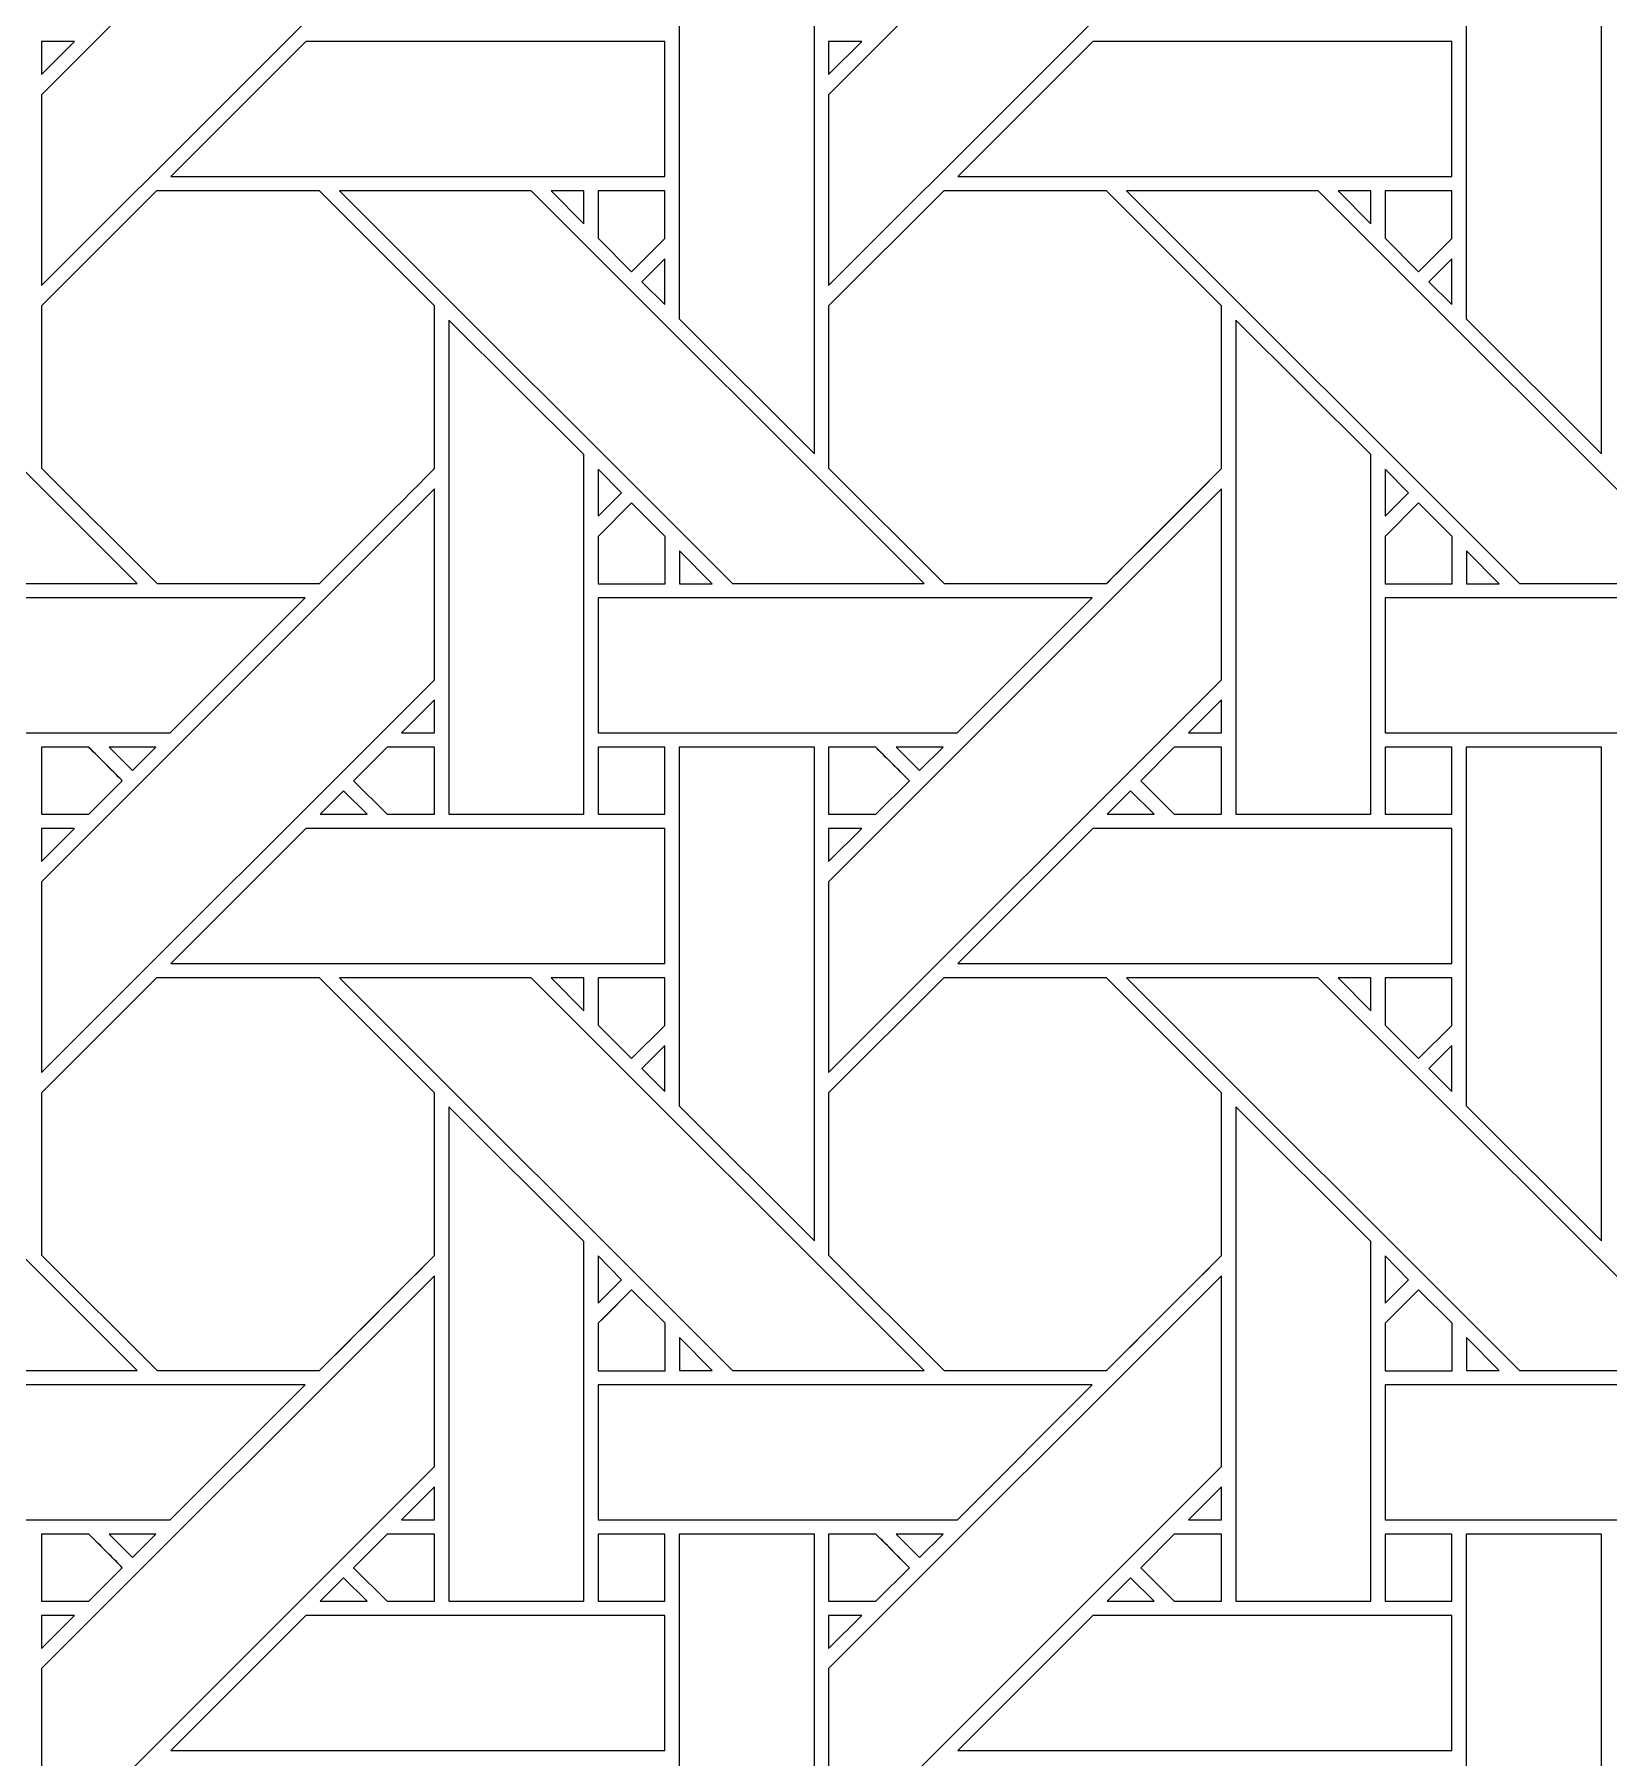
# Model space of a CAD drawing. Header units: inches. Extents: x 2.4 to 22.4, y -0.9 to 19.1.
# Drawn here: x 5.971 to 7.868, y 6.02 to 8.097 of the extents above; entities that cross this region are included whole.
import ezdxf

# ---------------------------------------------------------------- set-up
doc = ezdxf.new("R2010")
doc.units = ezdxf.units.IN
doc.header["$MEASUREMENT"] = 0
doc.layers.add('Design', color=7, linetype='Continuous', lineweight=0)

msp = doc.modelspace()

# ---------------------------------------------------------------- linework, layer by layer
at = {"layer": 'Design'}
for points, knots in [([(12.3829, 19.0948), (6.86, 19.0948), (2.3829, 14.6176), (2.3829, 9.0948), (2.3829, 3.5719), (6.86, -0.9052), (12.3829, -0.9052), (17.9057, -0.9052), (22.3829, 3.5719), (22.3829, 9.0948), (22.3829, 14.6176), (17.9057, 19.0948), (12.3829, 19.0948)], [0, 0, 0, 0, 1, 1, 1, 2, 2, 2, 3, 3, 3, 4, 4, 4, 4]), ([(12.3829, 17.972), (7.4801, 17.972), (3.5056, 13.9975), (3.5056, 9.0948), (3.5056, 4.192), (7.4801, 0.2175), (12.3829, 0.2175), (17.2856, 0.2175), (21.2601, 4.192), (21.2601, 9.0948), (21.2601, 13.9975), (17.2856, 17.972), (12.3829, 17.972)], [0, 0, 0, 0, 1, 1, 1, 2, 2, 2, 3, 3, 3, 4, 4, 4, 4]), ([(5.9793, 8.0244), (5.9793, 8.0244), (6.453, 8.498), (6.453, 8.498), (6.453, 8.498), (6.453, 8.2679), (6.453, 8.2679), (6.453, 8.2679), (5.9793, 7.7943), (5.9793, 7.7943), (5.9793, 7.7943), (5.9793, 8.0244), (5.9793, 8.0244)], [0, 0, 0, 0, 1, 1, 1, 2, 2, 2, 3, 3, 3, 4, 4, 4, 4]), ([(6.928, 8.0244), (6.928, 8.0244), (7.4017, 8.498), (7.4017, 8.498), (7.4017, 8.498), (7.4017, 8.2679), (7.4017, 8.2679), (7.4017, 8.2679), (6.928, 7.7943), (6.928, 7.7943), (6.928, 7.7943), (6.928, 8.0244), (6.928, 8.0244)], [0, 0, 0, 0, 1, 1, 1, 2, 2, 2, 3, 3, 3, 4, 4, 4, 4]), ([(6.9109, 8.1865), (6.9109, 8.1865), (6.9109, 7.5914), (6.9109, 7.5914), (6.9109, 7.5914), (6.748, 7.7543), (6.748, 7.7543), (6.748, 7.7543), (6.748, 8.1865), (6.748, 8.1865), (6.748, 8.1865), (6.9109, 8.1865), (6.9109, 8.1865)], [0, 0, 0, 0, 1, 1, 1, 2, 2, 2, 3, 3, 3, 4, 4, 4, 4]), ([(7.8596, 8.1865), (7.8596, 8.1865), (7.8596, 7.5914), (7.8596, 7.5914), (7.8596, 7.5914), (7.6967, 7.7543), (7.6967, 7.7543), (7.6967, 7.7543), (7.6967, 8.1865), (7.6967, 8.1865), (7.6967, 8.1865), (7.8596, 8.1865), (7.8596, 8.1865)], [0, 0, 0, 0, 1, 1, 1, 2, 2, 2, 3, 3, 3, 4, 4, 4, 4]), ([(6.0191, 8.0885), (6.0191, 8.0885), (5.9793, 8.0487), (5.9793, 8.0487), (5.9793, 8.0487), (5.9793, 8.0885), (5.9793, 8.0885), (5.9793, 8.0885), (6.0191, 8.0885), (6.0191, 8.0885)], [0, 0, 0, 0, 1, 1, 1, 2, 2, 2, 3, 3, 3, 3]), ([(6.298, 8.0885), (6.298, 8.0885), (6.7304, 8.0885), (6.7304, 8.0885), (6.7304, 8.0885), (6.7304, 7.9257), (6.7304, 7.9257), (6.7304, 7.9257), (6.1351, 7.9257), (6.1351, 7.9257), (6.1351, 7.9257), (6.298, 8.0885), (6.298, 8.0885)], [0, 0, 0, 0, 1, 1, 1, 2, 2, 2, 3, 3, 3, 4, 4, 4, 4]), ([(6.9679, 8.0885), (6.9679, 8.0885), (6.928, 8.0487), (6.928, 8.0487), (6.928, 8.0487), (6.928, 8.0885), (6.928, 8.0885), (6.928, 8.0885), (6.9679, 8.0885), (6.9679, 8.0885)], [0, 0, 0, 0, 1, 1, 1, 2, 2, 2, 3, 3, 3, 3]), ([(7.0839, 7.9257), (7.0839, 7.9257), (7.2467, 8.0885), (7.2467, 8.0885), (7.2467, 8.0885), (7.6792, 8.0885), (7.6792, 8.0885), (7.6792, 8.0885), (7.6792, 7.9257), (7.6792, 7.9257), (7.6792, 7.9257), (7.0839, 7.9257), (7.0839, 7.9257)], [0, 0, 0, 0, 1, 1, 1, 2, 2, 2, 3, 3, 3, 4, 4, 4, 4]), ([(5.3897, 7.9086), (5.3897, 7.9086), (5.6207, 7.9086), (5.6207, 7.9086), (5.6207, 7.9086), (6.0943, 7.435), (6.0943, 7.435), (6.0943, 7.435), (5.8633, 7.435), (5.8633, 7.435), (5.8633, 7.435), (5.3897, 7.9086), (5.3897, 7.9086)], [0, 0, 0, 0, 1, 1, 1, 2, 2, 2, 3, 3, 3, 4, 4, 4, 4]), ([(6.3142, 7.435), (6.3142, 7.435), (6.1185, 7.435), (6.1185, 7.435), (6.1185, 7.435), (5.9792, 7.5742), (5.9792, 7.5742), (5.9792, 7.5742), (5.9792, 7.7699), (5.9792, 7.7699), (5.9792, 7.7699), (6.118, 7.9086), (6.118, 7.9086), (6.118, 7.9086), (6.3142, 7.9086), (6.3142, 7.9086), (6.3142, 7.9086), (6.4529, 7.7699), (6.4529, 7.7699), (6.4529, 7.7699), (6.4529, 7.5737), (6.4529, 7.5737), (6.4351, 7.5557), (6.3232, 7.444), (6.3142, 7.435)], [0, 0, 0, 0, 1, 1, 1, 2, 2, 2, 3, 3, 3, 4, 4, 4, 5, 5, 5, 6, 6, 6, 7, 7, 7, 8, 8, 8, 8]), ([(5.9792, 7.7699), (5.9792, 7.7699), (6.118, 7.9086), (6.118, 7.9086), (6.118, 7.9086), (6.3142, 7.9086), (6.3142, 7.9086), (6.3142, 7.9086), (6.4529, 7.7699), (6.4529, 7.7699), (6.4529, 7.7699), (6.4529, 7.5737), (6.4529, 7.5737), (6.4351, 7.5557), (6.3232, 7.444), (6.3142, 7.435), (6.3142, 7.435), (6.1185, 7.435), (6.1185, 7.435), (6.1185, 7.435), (5.9792, 7.5742), (5.9792, 7.5742), (5.9792, 7.5742), (5.9792, 7.7699), (5.9792, 7.7699)], [0, 0, 0, 0, 1, 1, 1, 2, 2, 2, 3, 3, 3, 4, 4, 4, 5, 5, 5, 6, 6, 6, 7, 7, 7, 8, 8, 8, 8]), ([(6.3385, 7.9086), (6.3385, 7.9086), (6.5694, 7.9086), (6.5694, 7.9086), (6.5694, 7.9086), (7.043, 7.435), (7.043, 7.435), (7.043, 7.435), (6.812, 7.435), (6.812, 7.435), (6.812, 7.435), (6.3385, 7.9086), (6.3385, 7.9086)], [0, 0, 0, 0, 1, 1, 1, 2, 2, 2, 3, 3, 3, 4, 4, 4, 4]), ([(6.633, 7.9086), (6.633, 7.9086), (6.633, 7.8688), (6.633, 7.8688), (6.633, 7.8688), (6.5935, 7.9086), (6.5935, 7.9086), (6.5935, 7.9086), (6.633, 7.9086), (6.633, 7.9086)], [0, 0, 0, 0, 1, 1, 1, 2, 2, 2, 3, 3, 3, 3]), ([(6.6501, 7.8514), (6.6501, 7.8514), (6.6501, 7.9086), (6.6501, 7.9086), (6.6501, 7.9086), (6.7304, 7.9086), (6.7304, 7.9086), (6.7304, 7.9086), (6.7304, 7.851), (6.7304, 7.851), (6.7304, 7.851), (6.6904, 7.8111), (6.6904, 7.8111), (6.6904, 7.8111), (6.6501, 7.8514), (6.6501, 7.8514)], [0, 0, 0, 0, 1, 1, 1, 2, 2, 2, 3, 3, 3, 4, 4, 4, 5, 5, 5, 5]), ([(6.6904, 7.8111), (6.6904, 7.8111), (6.6501, 7.8514), (6.6501, 7.8514), (6.6501, 7.8514), (6.6501, 7.9086), (6.6501, 7.9086), (6.6501, 7.9086), (6.7304, 7.9086), (6.7304, 7.9086), (6.7304, 7.9086), (6.7304, 7.851), (6.7304, 7.851), (6.7304, 7.851), (6.6904, 7.8111), (6.6904, 7.8111)], [0, 0, 0, 0, 1, 1, 1, 2, 2, 2, 3, 3, 3, 4, 4, 4, 5, 5, 5, 5]), ([(7.2629, 7.435), (7.2629, 7.435), (7.0672, 7.435), (7.0672, 7.435), (7.0672, 7.435), (6.928, 7.5742), (6.928, 7.5742), (6.928, 7.5742), (6.928, 7.7699), (6.928, 7.7699), (6.928, 7.7699), (7.0667, 7.9086), (7.0667, 7.9086), (7.0667, 7.9086), (7.2629, 7.9086), (7.2629, 7.9086), (7.2629, 7.9086), (7.4016, 7.7699), (7.4016, 7.7699), (7.4016, 7.7699), (7.4016, 7.5737), (7.4016, 7.5737), (7.3838, 7.5557), (7.2719, 7.444), (7.2629, 7.435)], [0, 0, 0, 0, 1, 1, 1, 2, 2, 2, 3, 3, 3, 4, 4, 4, 5, 5, 5, 6, 6, 6, 7, 7, 7, 8, 8, 8, 8]), ([(6.928, 7.7699), (6.928, 7.7699), (7.0667, 7.9086), (7.0667, 7.9086), (7.0667, 7.9086), (7.2629, 7.9086), (7.2629, 7.9086), (7.2629, 7.9086), (7.4016, 7.7699), (7.4016, 7.7699), (7.4016, 7.7699), (7.4016, 7.5737), (7.4016, 7.5737), (7.3834, 7.5553), (7.2716, 7.4436), (7.2629, 7.435), (7.2629, 7.435), (7.0672, 7.435), (7.0672, 7.435), (7.0672, 7.435), (6.928, 7.5742), (6.928, 7.5742), (6.928, 7.5742), (6.928, 7.7699), (6.928, 7.7699)], [0, 0, 0, 0, 1, 1, 1, 2, 2, 2, 3, 3, 3, 4, 4, 4, 5, 5, 5, 6, 6, 6, 7, 7, 7, 8, 8, 8, 8]), ([(7.2872, 7.9086), (7.2872, 7.9086), (7.5181, 7.9086), (7.5181, 7.9086), (7.5181, 7.9086), (7.9918, 7.435), (7.9918, 7.435), (7.9918, 7.435), (7.7607, 7.435), (7.7607, 7.435), (7.7607, 7.435), (7.2872, 7.9086), (7.2872, 7.9086)], [0, 0, 0, 0, 1, 1, 1, 2, 2, 2, 3, 3, 3, 4, 4, 4, 4]), ([(7.5817, 7.9086), (7.5817, 7.9086), (7.5817, 7.8688), (7.5817, 7.8688), (7.5817, 7.8688), (7.5422, 7.9086), (7.5422, 7.9086), (7.5422, 7.9086), (7.5817, 7.9086), (7.5817, 7.9086)], [0, 0, 0, 0, 1, 1, 1, 2, 2, 2, 3, 3, 3, 3]), ([(7.6791, 7.9086), (7.6791, 7.9086), (7.6791, 7.851), (7.6791, 7.851), (7.6791, 7.851), (7.6392, 7.8111), (7.6392, 7.8111), (7.6392, 7.8111), (7.5988, 7.8514), (7.5988, 7.8514), (7.5988, 7.8514), (7.5988, 7.9086), (7.5988, 7.9086), (7.5988, 7.9086), (7.6791, 7.9086), (7.6791, 7.9086)], [0, 0, 0, 0, 1, 1, 1, 2, 2, 2, 3, 3, 3, 4, 4, 4, 5, 5, 5, 5]), ([(7.6392, 7.8111), (7.6392, 7.8111), (7.5988, 7.8514), (7.5988, 7.8514), (7.5988, 7.8514), (7.5988, 7.9086), (7.5988, 7.9086), (7.5988, 7.9086), (7.6791, 7.9086), (7.6791, 7.9086), (7.6791, 7.9086), (7.6791, 7.851), (7.6791, 7.851), (7.6791, 7.851), (7.6392, 7.8111), (7.6392, 7.8111)], [0, 0, 0, 0, 1, 1, 1, 2, 2, 2, 3, 3, 3, 4, 4, 4, 5, 5, 5, 5]), ([(6.7304, 7.8268), (6.7304, 7.8268), (6.7304, 7.7716), (6.7304, 7.7716), (6.7304, 7.7716), (6.7027, 7.799), (6.7027, 7.799), (6.7027, 7.799), (6.7304, 7.8268), (6.7304, 7.8268)], [0, 0, 0, 0, 1, 1, 1, 2, 2, 2, 3, 3, 3, 3]), ([(7.6792, 7.8268), (7.6792, 7.8268), (7.6792, 7.7716), (7.6792, 7.7716), (7.6792, 7.7716), (7.6514, 7.799), (7.6514, 7.799), (7.6514, 7.799), (7.6792, 7.8268), (7.6792, 7.8268)], [0, 0, 0, 0, 1, 1, 1, 2, 2, 2, 3, 3, 3, 3]), ([(6.6329, 7.5906), (6.6329, 7.5906), (6.6329, 7.157), (6.6329, 7.157), (6.6329, 7.157), (6.4701, 7.157), (6.4701, 7.157), (6.4701, 7.157), (6.4701, 7.7528), (6.4701, 7.7528), (6.4701, 7.7528), (6.6329, 7.5906), (6.6329, 7.5906)], [0, 0, 0, 0, 1, 1, 1, 2, 2, 2, 3, 3, 3, 4, 4, 4, 4]), ([(7.5816, 7.5906), (7.5816, 7.5906), (7.5816, 7.157), (7.5816, 7.157), (7.5816, 7.157), (7.4188, 7.157), (7.4188, 7.157), (7.4188, 7.157), (7.4188, 7.7528), (7.4188, 7.7528), (7.4188, 7.7528), (7.5816, 7.5906), (7.5816, 7.5906)], [0, 0, 0, 0, 1, 1, 1, 2, 2, 2, 3, 3, 3, 4, 4, 4, 4]), ([(6.6502, 7.5164), (6.6502, 7.5164), (6.6502, 7.5732), (6.6502, 7.5732), (6.6502, 7.5732), (6.6784, 7.5446), (6.6784, 7.5446), (6.6784, 7.5446), (6.6502, 7.5164), (6.6502, 7.5164)], [0, 0, 0, 0, 1, 1, 1, 2, 2, 2, 3, 3, 3, 3]), ([(7.6271, 7.5446), (7.6271, 7.5446), (7.5989, 7.5164), (7.5989, 7.5164), (7.5989, 7.5164), (7.5989, 7.5732), (7.5989, 7.5732), (7.5989, 7.5732), (7.6271, 7.5446), (7.6271, 7.5446)], [0, 0, 0, 0, 1, 1, 1, 2, 2, 2, 3, 3, 3, 3]), ([(5.9793, 7.0756), (5.9793, 7.0756), (6.453, 7.5492), (6.453, 7.5492), (6.453, 7.5492), (6.453, 7.3192), (6.453, 7.3192), (6.453, 7.3192), (5.9793, 6.8455), (5.9793, 6.8455), (5.9793, 6.8455), (5.9793, 7.0756), (5.9793, 7.0756)], [0, 0, 0, 0, 1, 1, 1, 2, 2, 2, 3, 3, 3, 4, 4, 4, 4]), ([(6.928, 7.0756), (6.928, 7.0756), (7.4017, 7.5492), (7.4017, 7.5492), (7.4017, 7.5492), (7.4017, 7.3192), (7.4017, 7.3192), (7.4017, 7.3192), (6.928, 6.8455), (6.928, 6.8455), (6.928, 6.8455), (6.928, 7.0756), (6.928, 7.0756)], [0, 0, 0, 0, 1, 1, 1, 2, 2, 2, 3, 3, 3, 4, 4, 4, 4]), ([(6.6501, 7.4347), (6.6501, 7.4347), (6.6501, 7.492), (6.6501, 7.492), (6.6501, 7.492), (6.6904, 7.5323), (6.6904, 7.5323), (6.6904, 7.5323), (6.7308, 7.492), (6.7308, 7.492), (6.7308, 7.492), (6.7308, 7.4347), (6.7308, 7.4347), (6.7308, 7.4347), (6.6501, 7.4347), (6.6501, 7.4347)], [0, 0, 0, 0, 1, 1, 1, 2, 2, 2, 3, 3, 3, 4, 4, 4, 5, 5, 5, 5]), ([(6.6904, 7.5323), (6.6904, 7.5323), (6.7308, 7.492), (6.7308, 7.492), (6.7308, 7.492), (6.7308, 7.4347), (6.7308, 7.4347), (6.7308, 7.4347), (6.6501, 7.4347), (6.6501, 7.4347), (6.6501, 7.4347), (6.6501, 7.492), (6.6501, 7.492), (6.6501, 7.492), (6.6904, 7.5323), (6.6904, 7.5323)], [0, 0, 0, 0, 1, 1, 1, 2, 2, 2, 3, 3, 3, 4, 4, 4, 5, 5, 5, 5]), ([(7.5989, 7.4347), (7.5989, 7.4347), (7.5989, 7.492), (7.5989, 7.492), (7.5989, 7.492), (7.6392, 7.5323), (7.6392, 7.5323), (7.6392, 7.5323), (7.6795, 7.492), (7.6795, 7.492), (7.6795, 7.492), (7.6795, 7.4347), (7.6795, 7.4347), (7.6795, 7.4347), (7.5989, 7.4347), (7.5989, 7.4347)], [0, 0, 0, 0, 1, 1, 1, 2, 2, 2, 3, 3, 3, 4, 4, 4, 5, 5, 5, 5]), ([(7.5989, 7.492), (7.5989, 7.492), (7.6392, 7.5323), (7.6392, 7.5323), (7.6392, 7.5323), (7.6795, 7.492), (7.6795, 7.492), (7.6795, 7.492), (7.6795, 7.4347), (7.6795, 7.4347), (7.6795, 7.4347), (7.5989, 7.4347), (7.5989, 7.4347), (7.5989, 7.4347), (7.5989, 7.492), (7.5989, 7.492)], [0, 0, 0, 0, 1, 1, 1, 2, 2, 2, 3, 3, 3, 4, 4, 4, 5, 5, 5, 5]), ([(6.7878, 7.4349), (6.7878, 7.4349), (6.7481, 7.4349), (6.7481, 7.4349), (6.7481, 7.4349), (6.7481, 7.4747), (6.7481, 7.4747), (6.7481, 7.4747), (6.7878, 7.4349), (6.7878, 7.4349)], [0, 0, 0, 0, 1, 1, 1, 2, 2, 2, 3, 3, 3, 3]), ([(7.7365, 7.4349), (7.7365, 7.4349), (7.6968, 7.4349), (7.6968, 7.4349), (7.6968, 7.4349), (7.6968, 7.4747), (7.6968, 7.4747), (7.6968, 7.4747), (7.7365, 7.4349), (7.7365, 7.4349)], [0, 0, 0, 0, 1, 1, 1, 2, 2, 2, 3, 3, 3, 3]), ([(5.7015, 7.255), (5.7015, 7.255), (5.7015, 7.4177), (5.7015, 7.4177), (5.7015, 7.4177), (6.2972, 7.4177), (6.2972, 7.4177), (6.2972, 7.4177), (6.1344, 7.255), (6.1344, 7.255), (6.1344, 7.255), (5.7015, 7.255), (5.7015, 7.255)], [0, 0, 0, 0, 1, 1, 1, 2, 2, 2, 3, 3, 3, 4, 4, 4, 4]), ([(6.6502, 7.255), (6.6502, 7.255), (6.6502, 7.4177), (6.6502, 7.4177), (6.6502, 7.4177), (7.2459, 7.4177), (7.2459, 7.4177), (7.2459, 7.4177), (7.0831, 7.255), (7.0831, 7.255), (7.0831, 7.255), (6.6502, 7.255), (6.6502, 7.255)], [0, 0, 0, 0, 1, 1, 1, 2, 2, 2, 3, 3, 3, 4, 4, 4, 4]), ([(7.5989, 7.255), (7.5989, 7.255), (7.5989, 7.4177), (7.5989, 7.4177), (7.5989, 7.4177), (8.1946, 7.4177), (8.1946, 7.4177), (8.1946, 7.4177), (8.0319, 7.255), (8.0319, 7.255), (8.0319, 7.255), (7.5989, 7.255), (7.5989, 7.255)], [0, 0, 0, 0, 1, 1, 1, 2, 2, 2, 3, 3, 3, 4, 4, 4, 4]), ([(6.4132, 7.255), (6.4132, 7.255), (6.453, 7.2948), (6.453, 7.2948), (6.453, 7.2948), (6.453, 7.255), (6.453, 7.255), (6.453, 7.255), (6.4132, 7.255), (6.4132, 7.255)], [0, 0, 0, 0, 1, 1, 1, 2, 2, 2, 3, 3, 3, 3]), ([(7.3619, 7.255), (7.3619, 7.255), (7.4017, 7.2948), (7.4017, 7.2948), (7.4017, 7.2948), (7.4017, 7.255), (7.4017, 7.255), (7.4017, 7.255), (7.3619, 7.255), (7.3619, 7.255)], [0, 0, 0, 0, 1, 1, 1, 2, 2, 2, 3, 3, 3, 3]), ([(5.9792, 7.1569), (5.9792, 7.1569), (5.9792, 7.2377), (5.9792, 7.2377), (5.9792, 7.2377), (6.0363, 7.2377), (6.0363, 7.2377), (6.0414, 7.2326), (6.0722, 7.2018), (6.0766, 7.1974), (6.0766, 7.1974), (6.0362, 7.1569), (6.0362, 7.1569), (6.0362, 7.1569), (5.9792, 7.1569), (5.9792, 7.1569)], [0, 0, 0, 0, 1, 1, 1, 2, 2, 2, 3, 3, 3, 4, 4, 4, 5, 5, 5, 5]), ([(6.0766, 7.1974), (6.0766, 7.1974), (6.0362, 7.1569), (6.0362, 7.1569), (6.0362, 7.1569), (5.9792, 7.1569), (5.9792, 7.1569), (5.9792, 7.1569), (5.9792, 7.2377), (5.9792, 7.2377), (5.9792, 7.2377), (6.0363, 7.2377), (6.0363, 7.2377), (6.0415, 7.2325), (6.0723, 7.2017), (6.0766, 7.1974)], [0, 0, 0, 0, 1, 1, 1, 2, 2, 2, 3, 3, 3, 4, 4, 4, 5, 5, 5, 5]), ([(6.0607, 7.2377), (6.0607, 7.2377), (6.1172, 7.2377), (6.1172, 7.2377), (6.1172, 7.2377), (6.0889, 7.2096), (6.0889, 7.2096), (6.0889, 7.2096), (6.0607, 7.2377), (6.0607, 7.2377)], [0, 0, 0, 0, 1, 1, 1, 2, 2, 2, 3, 3, 3, 3]), ([(6.3958, 7.1569), (6.3958, 7.1569), (6.3554, 7.1973), (6.3554, 7.1973), (6.3554, 7.1973), (6.3959, 7.2377), (6.3959, 7.2377), (6.3959, 7.2377), (6.4529, 7.2377), (6.4529, 7.2377), (6.4529, 7.2377), (6.4529, 7.1569), (6.4529, 7.1569), (6.4529, 7.1569), (6.3958, 7.1569), (6.3958, 7.1569)], [0, 0, 0, 0, 1, 1, 1, 2, 2, 2, 3, 3, 3, 4, 4, 4, 5, 5, 5, 5]), ([(6.3554, 7.1973), (6.3554, 7.1973), (6.3959, 7.2377), (6.3959, 7.2377), (6.3959, 7.2377), (6.4529, 7.2377), (6.4529, 7.2377), (6.4529, 7.2377), (6.4529, 7.1569), (6.4529, 7.1569), (6.4529, 7.1569), (6.3958, 7.1569), (6.3958, 7.1569), (6.3958, 7.1569), (6.3554, 7.1973), (6.3554, 7.1973)], [0, 0, 0, 0, 1, 1, 1, 2, 2, 2, 3, 3, 3, 4, 4, 4, 5, 5, 5, 5]), ([(6.6501, 7.1569), (6.6501, 7.1569), (6.6501, 7.2377), (6.6501, 7.2377), (6.6501, 7.2377), (6.7304, 7.2377), (6.7304, 7.2377), (6.7304, 7.2377), (6.7304, 7.1569), (6.7304, 7.1569), (6.7304, 7.1569), (6.6501, 7.1569), (6.6501, 7.1569)], [0, 0, 0, 0, 1, 1, 1, 2, 2, 2, 3, 3, 3, 4, 4, 4, 4]), ([(6.6501, 7.2377), (6.6501, 7.2377), (6.7304, 7.2377), (6.7304, 7.2377), (6.7304, 7.2377), (6.7304, 7.1569), (6.7304, 7.1569), (6.7304, 7.1569), (6.6501, 7.1569), (6.6501, 7.1569), (6.6501, 7.1569), (6.6501, 7.2377), (6.6501, 7.2377)], [0, 0, 0, 0, 1, 1, 1, 2, 2, 2, 3, 3, 3, 4, 4, 4, 4]), ([(6.9109, 7.2377), (6.9109, 7.2377), (6.9109, 6.6426), (6.9109, 6.6426), (6.9109, 6.6426), (6.748, 6.8055), (6.748, 6.8055), (6.748, 6.8055), (6.748, 7.2377), (6.748, 7.2377), (6.748, 7.2377), (6.9109, 7.2377), (6.9109, 7.2377)], [0, 0, 0, 0, 1, 1, 1, 2, 2, 2, 3, 3, 3, 4, 4, 4, 4]), ([(6.928, 7.1569), (6.928, 7.1569), (6.928, 7.2377), (6.928, 7.2377), (6.928, 7.2377), (6.985, 7.2377), (6.985, 7.2377), (6.9902, 7.2326), (7.021, 7.2018), (7.0254, 7.1974), (7.0254, 7.1974), (6.985, 7.1569), (6.985, 7.1569), (6.985, 7.1569), (6.928, 7.1569), (6.928, 7.1569)], [0, 0, 0, 0, 1, 1, 1, 2, 2, 2, 3, 3, 3, 4, 4, 4, 5, 5, 5, 5]), ([(6.928, 7.2377), (6.928, 7.2377), (6.985, 7.2377), (6.985, 7.2377), (6.9904, 7.2323), (7.0254, 7.1974), (7.0254, 7.1974), (7.0254, 7.1974), (6.985, 7.1569), (6.985, 7.1569), (6.985, 7.1569), (6.928, 7.1569), (6.928, 7.1569), (6.928, 7.1569), (6.928, 7.2377), (6.928, 7.2377)], [0, 0, 0, 0, 1, 1, 1, 2, 2, 2, 3, 3, 3, 4, 4, 4, 5, 5, 5, 5]), ([(7.0659, 7.2377), (7.0659, 7.2377), (7.0376, 7.2096), (7.0376, 7.2096), (7.0376, 7.2096), (7.0095, 7.2377), (7.0095, 7.2377), (7.0095, 7.2377), (7.0659, 7.2377), (7.0659, 7.2377)], [0, 0, 0, 0, 1, 1, 1, 2, 2, 2, 3, 3, 3, 3]), ([(7.3445, 7.1569), (7.3445, 7.1569), (7.3042, 7.1973), (7.3042, 7.1973), (7.3042, 7.1973), (7.3446, 7.2377), (7.3446, 7.2377), (7.3446, 7.2377), (7.4017, 7.2377), (7.4017, 7.2377), (7.4017, 7.2377), (7.4017, 7.1569), (7.4017, 7.1569), (7.4017, 7.1569), (7.3445, 7.1569), (7.3445, 7.1569)], [0, 0, 0, 0, 1, 1, 1, 2, 2, 2, 3, 3, 3, 4, 4, 4, 5, 5, 5, 5]), ([(7.3042, 7.1973), (7.3042, 7.1973), (7.3446, 7.2377), (7.3446, 7.2377), (7.3446, 7.2377), (7.4017, 7.2377), (7.4017, 7.2377), (7.4017, 7.2377), (7.4017, 7.1569), (7.4017, 7.1569), (7.4017, 7.1569), (7.3445, 7.1569), (7.3445, 7.1569), (7.3445, 7.1569), (7.3042, 7.1973), (7.3042, 7.1973)], [0, 0, 0, 0, 1, 1, 1, 2, 2, 2, 3, 3, 3, 4, 4, 4, 5, 5, 5, 5]), ([(7.5989, 7.1569), (7.5989, 7.1569), (7.5989, 7.2377), (7.5989, 7.2377), (7.5989, 7.2377), (7.6791, 7.2377), (7.6791, 7.2377), (7.6791, 7.2377), (7.6791, 7.1569), (7.6791, 7.1569), (7.6791, 7.1569), (7.5989, 7.1569), (7.5989, 7.1569)], [0, 0, 0, 0, 1, 1, 1, 2, 2, 2, 3, 3, 3, 4, 4, 4, 4]), ([(7.5989, 7.2377), (7.5989, 7.2377), (7.6791, 7.2377), (7.6791, 7.2377), (7.6791, 7.2377), (7.6791, 7.1569), (7.6791, 7.1569), (7.6791, 7.1569), (7.5989, 7.1569), (7.5989, 7.1569), (7.5989, 7.1569), (7.5989, 7.2377), (7.5989, 7.2377)], [0, 0, 0, 0, 1, 1, 1, 2, 2, 2, 3, 3, 3, 4, 4, 4, 4]), ([(7.8596, 7.2377), (7.8596, 7.2377), (7.8596, 6.6426), (7.8596, 6.6426), (7.8596, 6.6426), (7.6967, 6.8055), (7.6967, 6.8055), (7.6967, 6.8055), (7.6967, 7.2377), (7.6967, 7.2377), (7.6967, 7.2377), (7.8596, 7.2377), (7.8596, 7.2377)], [0, 0, 0, 0, 1, 1, 1, 2, 2, 2, 3, 3, 3, 4, 4, 4, 4]), ([(6.3716, 7.157), (6.3716, 7.157), (6.3151, 7.157), (6.3151, 7.157), (6.3151, 7.157), (6.3434, 7.1852), (6.3434, 7.1852), (6.3434, 7.1852), (6.3716, 7.157), (6.3716, 7.157)], [0, 0, 0, 0, 1, 1, 1, 2, 2, 2, 3, 3, 3, 3]), ([(7.3204, 7.157), (7.3204, 7.157), (7.2639, 7.157), (7.2639, 7.157), (7.2639, 7.157), (7.2921, 7.1852), (7.2921, 7.1852), (7.2921, 7.1852), (7.3204, 7.157), (7.3204, 7.157)], [0, 0, 0, 0, 1, 1, 1, 2, 2, 2, 3, 3, 3, 3]), ([(6.0191, 7.1398), (6.0191, 7.1398), (5.9793, 7.1), (5.9793, 7.1), (5.9793, 7.1), (5.9793, 7.1398), (5.9793, 7.1398), (5.9793, 7.1398), (6.0191, 7.1398), (6.0191, 7.1398)], [0, 0, 0, 0, 1, 1, 1, 2, 2, 2, 3, 3, 3, 3]), ([(6.298, 7.1398), (6.298, 7.1398), (6.7304, 7.1398), (6.7304, 7.1398), (6.7304, 7.1398), (6.7304, 6.977), (6.7304, 6.977), (6.7304, 6.977), (6.1351, 6.977), (6.1351, 6.977), (6.1351, 6.977), (6.298, 7.1398), (6.298, 7.1398)], [0, 0, 0, 0, 1, 1, 1, 2, 2, 2, 3, 3, 3, 4, 4, 4, 4]), ([(6.9679, 7.1398), (6.9679, 7.1398), (6.928, 7.1), (6.928, 7.1), (6.928, 7.1), (6.928, 7.1398), (6.928, 7.1398), (6.928, 7.1398), (6.9679, 7.1398), (6.9679, 7.1398)], [0, 0, 0, 0, 1, 1, 1, 2, 2, 2, 3, 3, 3, 3]), ([(7.2467, 7.1398), (7.2467, 7.1398), (7.6792, 7.1398), (7.6792, 7.1398), (7.6792, 7.1398), (7.6792, 6.977), (7.6792, 6.977), (7.6792, 6.977), (7.0839, 6.977), (7.0839, 6.977), (7.0839, 6.977), (7.2467, 7.1398), (7.2467, 7.1398)], [0, 0, 0, 0, 1, 1, 1, 2, 2, 2, 3, 3, 3, 4, 4, 4, 4]), ([(5.3897, 6.9599), (5.3897, 6.9599), (5.6207, 6.9599), (5.6207, 6.9599), (5.6207, 6.9599), (6.0943, 6.4862), (6.0943, 6.4862), (6.0943, 6.4862), (5.8633, 6.4862), (5.8633, 6.4862), (5.8633, 6.4862), (5.3897, 6.9599), (5.3897, 6.9599)], [0, 0, 0, 0, 1, 1, 1, 2, 2, 2, 3, 3, 3, 4, 4, 4, 4]), ([(6.3142, 6.4862), (6.3142, 6.4862), (6.1185, 6.4862), (6.1185, 6.4862), (6.1185, 6.4862), (5.9792, 6.6255), (5.9792, 6.6255), (5.9792, 6.6255), (5.9792, 6.8211), (5.9792, 6.8211), (5.9792, 6.8211), (6.1179, 6.9598), (6.1179, 6.9598), (6.1179, 6.9598), (6.3142, 6.9598), (6.3142, 6.9598), (6.3142, 6.9598), (6.4529, 6.8211), (6.4529, 6.8211), (6.4529, 6.8211), (6.4529, 6.6249), (6.4529, 6.6249), (6.4351, 6.607), (6.3232, 6.4952), (6.3142, 6.4862)], [0, 0, 0, 0, 1, 1, 1, 2, 2, 2, 3, 3, 3, 4, 4, 4, 5, 5, 5, 6, 6, 6, 7, 7, 7, 8, 8, 8, 8]), ([(5.9792, 6.8211), (5.9792, 6.8211), (6.1179, 6.9598), (6.1179, 6.9598), (6.1179, 6.9598), (6.3142, 6.9598), (6.3142, 6.9598), (6.3142, 6.9598), (6.4529, 6.8211), (6.4529, 6.8211), (6.4529, 6.8211), (6.4529, 6.6249), (6.4529, 6.6249), (6.4349, 6.6067), (6.323, 6.495), (6.3142, 6.4862), (6.3142, 6.4862), (6.1185, 6.4862), (6.1185, 6.4862), (6.1185, 6.4862), (5.9792, 6.6255), (5.9792, 6.6255), (5.9792, 6.6255), (5.9792, 6.8211), (5.9792, 6.8211)], [0, 0, 0, 0, 1, 1, 1, 2, 2, 2, 3, 3, 3, 4, 4, 4, 5, 5, 5, 6, 6, 6, 7, 7, 7, 8, 8, 8, 8]), ([(6.3385, 6.9599), (6.3385, 6.9599), (6.5694, 6.9599), (6.5694, 6.9599), (6.5694, 6.9599), (7.043, 6.4862), (7.043, 6.4862), (7.043, 6.4862), (6.812, 6.4862), (6.812, 6.4862), (6.812, 6.4862), (6.3385, 6.9599), (6.3385, 6.9599)], [0, 0, 0, 0, 1, 1, 1, 2, 2, 2, 3, 3, 3, 4, 4, 4, 4]), ([(6.633, 6.9599), (6.633, 6.9599), (6.633, 6.92), (6.633, 6.92), (6.633, 6.92), (6.5935, 6.9599), (6.5935, 6.9599), (6.5935, 6.9599), (6.633, 6.9599), (6.633, 6.9599)], [0, 0, 0, 0, 1, 1, 1, 2, 2, 2, 3, 3, 3, 3]), ([(6.6501, 6.9027), (6.6501, 6.9027), (6.6501, 6.9599), (6.6501, 6.9599), (6.6501, 6.9599), (6.7304, 6.9599), (6.7304, 6.9599), (6.7304, 6.9599), (6.7304, 6.9023), (6.7304, 6.9023), (6.7304, 6.9023), (6.6904, 6.8623), (6.6904, 6.8623), (6.6904, 6.8623), (6.6501, 6.9027), (6.6501, 6.9027)], [0, 0, 0, 0, 1, 1, 1, 2, 2, 2, 3, 3, 3, 4, 4, 4, 5, 5, 5, 5]), ([(6.6904, 6.8623), (6.6904, 6.8623), (6.6501, 6.9027), (6.6501, 6.9027), (6.6501, 6.9027), (6.6501, 6.9599), (6.6501, 6.9599), (6.6501, 6.9599), (6.7304, 6.9599), (6.7304, 6.9599), (6.7304, 6.9599), (6.7304, 6.9023), (6.7304, 6.9023), (6.7304, 6.9023), (6.6904, 6.8623), (6.6904, 6.8623)], [0, 0, 0, 0, 1, 1, 1, 2, 2, 2, 3, 3, 3, 4, 4, 4, 5, 5, 5, 5]), ([(7.2629, 6.4862), (7.2629, 6.4862), (7.0672, 6.4862), (7.0672, 6.4862), (7.0672, 6.4862), (6.928, 6.6255), (6.928, 6.6255), (6.928, 6.6255), (6.928, 6.8211), (6.928, 6.8211), (6.928, 6.8211), (7.0667, 6.9598), (7.0667, 6.9598), (7.0667, 6.9598), (7.2629, 6.9598), (7.2629, 6.9598), (7.2629, 6.9598), (7.4016, 6.8211), (7.4016, 6.8211), (7.4016, 6.8211), (7.4016, 6.6249), (7.4016, 6.6249), (7.3838, 6.607), (7.2719, 6.4952), (7.2629, 6.4862)], [0, 0, 0, 0, 1, 1, 1, 2, 2, 2, 3, 3, 3, 4, 4, 4, 5, 5, 5, 6, 6, 6, 7, 7, 7, 8, 8, 8, 8]), ([(6.928, 6.6255), (6.928, 6.6255), (6.928, 6.8211), (6.928, 6.8211), (6.928, 6.8211), (7.0667, 6.9598), (7.0667, 6.9598), (7.0667, 6.9598), (7.2629, 6.9598), (7.2629, 6.9598), (7.2629, 6.9598), (7.4016, 6.8211), (7.4016, 6.8211), (7.4016, 6.8211), (7.4016, 6.6249), (7.4016, 6.6249), (7.3836, 6.6068), (7.2717, 6.4951), (7.2629, 6.4862), (7.2629, 6.4862), (7.0672, 6.4862), (7.0672, 6.4862), (7.0672, 6.4862), (6.928, 6.6255), (6.928, 6.6255)], [0, 0, 0, 0, 1, 1, 1, 2, 2, 2, 3, 3, 3, 4, 4, 4, 5, 5, 5, 6, 6, 6, 7, 7, 7, 8, 8, 8, 8]), ([(7.2872, 6.9599), (7.2872, 6.9599), (7.5181, 6.9599), (7.5181, 6.9599), (7.5181, 6.9599), (7.9918, 6.4862), (7.9918, 6.4862), (7.9918, 6.4862), (7.7607, 6.4862), (7.7607, 6.4862), (7.7607, 6.4862), (7.2872, 6.9599), (7.2872, 6.9599)], [0, 0, 0, 0, 1, 1, 1, 2, 2, 2, 3, 3, 3, 4, 4, 4, 4]), ([(7.5817, 6.9599), (7.5817, 6.9599), (7.5817, 6.92), (7.5817, 6.92), (7.5817, 6.92), (7.5422, 6.9599), (7.5422, 6.9599), (7.5422, 6.9599), (7.5817, 6.9599), (7.5817, 6.9599)], [0, 0, 0, 0, 1, 1, 1, 2, 2, 2, 3, 3, 3, 3]), ([(7.6791, 6.9599), (7.6791, 6.9599), (7.6791, 6.9023), (7.6791, 6.9023), (7.6791, 6.9023), (7.6392, 6.8623), (7.6392, 6.8623), (7.6392, 6.8623), (7.5988, 6.9027), (7.5988, 6.9027), (7.5988, 6.9027), (7.5988, 6.9599), (7.5988, 6.9599), (7.5988, 6.9599), (7.6791, 6.9599), (7.6791, 6.9599)], [0, 0, 0, 0, 1, 1, 1, 2, 2, 2, 3, 3, 3, 4, 4, 4, 5, 5, 5, 5]), ([(7.6392, 6.8623), (7.6392, 6.8623), (7.5988, 6.9027), (7.5988, 6.9027), (7.5988, 6.9027), (7.5988, 6.9599), (7.5988, 6.9599), (7.5988, 6.9599), (7.6791, 6.9599), (7.6791, 6.9599), (7.6791, 6.9599), (7.6791, 6.9023), (7.6791, 6.9023), (7.6791, 6.9023), (7.6392, 6.8623), (7.6392, 6.8623)], [0, 0, 0, 0, 1, 1, 1, 2, 2, 2, 3, 3, 3, 4, 4, 4, 5, 5, 5, 5]), ([(6.7304, 6.878), (6.7304, 6.878), (6.7304, 6.8229), (6.7304, 6.8229), (6.7304, 6.8229), (6.7027, 6.8503), (6.7027, 6.8503), (6.7027, 6.8503), (6.7304, 6.878), (6.7304, 6.878)], [0, 0, 0, 0, 1, 1, 1, 2, 2, 2, 3, 3, 3, 3]), ([(7.6792, 6.878), (7.6792, 6.878), (7.6792, 6.8229), (7.6792, 6.8229), (7.6792, 6.8229), (7.6514, 6.8503), (7.6514, 6.8503), (7.6514, 6.8503), (7.6792, 6.878), (7.6792, 6.878)], [0, 0, 0, 0, 1, 1, 1, 2, 2, 2, 3, 3, 3, 3]), ([(6.6329, 6.6419), (6.6329, 6.6419), (6.6329, 6.2082), (6.6329, 6.2082), (6.6329, 6.2082), (6.4701, 6.2082), (6.4701, 6.2082), (6.4701, 6.2082), (6.4701, 6.8041), (6.4701, 6.8041), (6.4701, 6.8041), (6.6329, 6.6419), (6.6329, 6.6419)], [0, 0, 0, 0, 1, 1, 1, 2, 2, 2, 3, 3, 3, 4, 4, 4, 4]), ([(7.5816, 6.6419), (7.5816, 6.6419), (7.5816, 6.2082), (7.5816, 6.2082), (7.5816, 6.2082), (7.4188, 6.2082), (7.4188, 6.2082), (7.4188, 6.2082), (7.4188, 6.8041), (7.4188, 6.8041), (7.4188, 6.8041), (7.5816, 6.6419), (7.5816, 6.6419)], [0, 0, 0, 0, 1, 1, 1, 2, 2, 2, 3, 3, 3, 4, 4, 4, 4]), ([(6.6502, 6.5677), (6.6502, 6.5677), (6.6502, 6.6244), (6.6502, 6.6244), (6.6502, 6.6244), (6.6784, 6.5958), (6.6784, 6.5958), (6.6784, 6.5958), (6.6502, 6.5677), (6.6502, 6.5677)], [0, 0, 0, 0, 1, 1, 1, 2, 2, 2, 3, 3, 3, 3]), ([(7.6271, 6.5958), (7.6271, 6.5958), (7.5989, 6.5677), (7.5989, 6.5677), (7.5989, 6.5677), (7.5989, 6.6244), (7.5989, 6.6244), (7.5989, 6.6244), (7.6271, 6.5958), (7.6271, 6.5958)], [0, 0, 0, 0, 1, 1, 1, 2, 2, 2, 3, 3, 3, 3]), ([(5.9793, 6.1269), (5.9793, 6.1269), (6.453, 6.6005), (6.453, 6.6005), (6.453, 6.6005), (6.453, 6.3705), (6.453, 6.3705), (6.453, 6.3705), (5.9793, 5.8968), (5.9793, 5.8968), (5.9793, 5.8968), (5.9793, 6.1269), (5.9793, 6.1269)], [0, 0, 0, 0, 1, 1, 1, 2, 2, 2, 3, 3, 3, 4, 4, 4, 4]), ([(6.928, 6.1269), (6.928, 6.1269), (7.4017, 6.6005), (7.4017, 6.6005), (7.4017, 6.6005), (7.4017, 6.3705), (7.4017, 6.3705), (7.4017, 6.3705), (6.928, 5.8968), (6.928, 5.8968), (6.928, 5.8968), (6.928, 6.1269), (6.928, 6.1269)], [0, 0, 0, 0, 1, 1, 1, 2, 2, 2, 3, 3, 3, 4, 4, 4, 4]), ([(6.6501, 6.486), (6.6501, 6.486), (6.6501, 6.5433), (6.6501, 6.5433), (6.6501, 6.5433), (6.6904, 6.5836), (6.6904, 6.5836), (6.6904, 6.5836), (6.7308, 6.5433), (6.7308, 6.5433), (6.7308, 6.5433), (6.7308, 6.486), (6.7308, 6.486), (6.7308, 6.486), (6.6501, 6.486), (6.6501, 6.486)], [0, 0, 0, 0, 1, 1, 1, 2, 2, 2, 3, 3, 3, 4, 4, 4, 5, 5, 5, 5]), ([(6.6565, 6.5496), (6.6565, 6.5496), (6.6904, 6.5836), (6.6904, 6.5836), (6.6904, 6.5836), (6.7308, 6.5433), (6.7308, 6.5433), (6.7308, 6.5433), (6.7308, 6.486), (6.7308, 6.486), (6.7308, 6.486), (6.6501, 6.486), (6.6501, 6.486), (6.6501, 6.486), (6.6501, 6.5433), (6.6501, 6.5433), (6.6501, 6.5433), (6.6565, 6.5496), (6.6565, 6.5496)], [0, 0, 0, 0, 1, 1, 1, 2, 2, 2, 3, 3, 3, 4, 4, 4, 5, 5, 5, 6, 6, 6, 6]), ([(7.5989, 6.486), (7.5989, 6.486), (7.5989, 6.5433), (7.5989, 6.5433), (7.5989, 6.5433), (7.6392, 6.5836), (7.6392, 6.5836), (7.6392, 6.5836), (7.6795, 6.5433), (7.6795, 6.5433), (7.6795, 6.5433), (7.6795, 6.486), (7.6795, 6.486), (7.6795, 6.486), (7.5989, 6.486), (7.5989, 6.486)], [0, 0, 0, 0, 1, 1, 1, 2, 2, 2, 3, 3, 3, 4, 4, 4, 5, 5, 5, 5]), ([(7.5989, 6.5433), (7.5989, 6.5433), (7.6392, 6.5836), (7.6392, 6.5836), (7.6392, 6.5836), (7.6795, 6.5433), (7.6795, 6.5433), (7.6795, 6.5433), (7.6795, 6.486), (7.6795, 6.486), (7.6795, 6.486), (7.5989, 6.486), (7.5989, 6.486), (7.5989, 6.486), (7.5989, 6.5433), (7.5989, 6.5433)], [0, 0, 0, 0, 1, 1, 1, 2, 2, 2, 3, 3, 3, 4, 4, 4, 5, 5, 5, 5]), ([(6.7878, 6.4862), (6.7878, 6.4862), (6.7481, 6.4862), (6.7481, 6.4862), (6.7481, 6.4862), (6.7481, 6.526), (6.7481, 6.526), (6.7481, 6.526), (6.7878, 6.4862), (6.7878, 6.4862)], [0, 0, 0, 0, 1, 1, 1, 2, 2, 2, 3, 3, 3, 3]), ([(7.7365, 6.4862), (7.7365, 6.4862), (7.6968, 6.4862), (7.6968, 6.4862), (7.6968, 6.4862), (7.6968, 6.526), (7.6968, 6.526), (7.6968, 6.526), (7.7365, 6.4862), (7.7365, 6.4862)], [0, 0, 0, 0, 1, 1, 1, 2, 2, 2, 3, 3, 3, 3]), ([(5.7015, 6.3063), (5.7015, 6.3063), (5.7015, 6.469), (5.7015, 6.469), (5.7015, 6.469), (6.2972, 6.469), (6.2972, 6.469), (6.2972, 6.469), (6.1344, 6.3063), (6.1344, 6.3063), (6.1344, 6.3063), (5.7015, 6.3063), (5.7015, 6.3063)], [0, 0, 0, 0, 1, 1, 1, 2, 2, 2, 3, 3, 3, 4, 4, 4, 4]), ([(6.6502, 6.3063), (6.6502, 6.3063), (6.6502, 6.469), (6.6502, 6.469), (6.6502, 6.469), (7.2459, 6.469), (7.2459, 6.469), (7.2459, 6.469), (7.0832, 6.3063), (7.0832, 6.3063), (7.0832, 6.3063), (6.6502, 6.3063), (6.6502, 6.3063)], [0, 0, 0, 0, 1, 1, 1, 2, 2, 2, 3, 3, 3, 4, 4, 4, 4]), ([(7.5989, 6.3063), (7.5989, 6.3063), (7.5989, 6.469), (7.5989, 6.469), (7.5989, 6.469), (8.1946, 6.469), (8.1946, 6.469), (8.1946, 6.469), (8.0319, 6.3063), (8.0319, 6.3063), (8.0319, 6.3063), (7.5989, 6.3063), (7.5989, 6.3063)], [0, 0, 0, 0, 1, 1, 1, 2, 2, 2, 3, 3, 3, 4, 4, 4, 4]), ([(6.4132, 6.3063), (6.4132, 6.3063), (6.453, 6.3461), (6.453, 6.3461), (6.453, 6.3461), (6.453, 6.3063), (6.453, 6.3063), (6.453, 6.3063), (6.4132, 6.3063), (6.4132, 6.3063)], [0, 0, 0, 0, 1, 1, 1, 2, 2, 2, 3, 3, 3, 3]), ([(7.3619, 6.3063), (7.3619, 6.3063), (7.4017, 6.3461), (7.4017, 6.3461), (7.4017, 6.3461), (7.4017, 6.3063), (7.4017, 6.3063), (7.4017, 6.3063), (7.3619, 6.3063), (7.3619, 6.3063)], [0, 0, 0, 0, 1, 1, 1, 2, 2, 2, 3, 3, 3, 3]), ([(5.9792, 6.2082), (5.9792, 6.2082), (5.9792, 6.289), (5.9792, 6.289), (5.9792, 6.289), (6.0363, 6.289), (6.0363, 6.289), (6.0414, 6.2839), (6.0722, 6.2531), (6.0766, 6.2486), (6.0766, 6.2486), (6.0362, 6.2082), (6.0362, 6.2082), (6.0362, 6.2082), (5.9792, 6.2082), (5.9792, 6.2082)], [0, 0, 0, 0, 1, 1, 1, 2, 2, 2, 3, 3, 3, 4, 4, 4, 5, 5, 5, 5]), ([(6.0608, 6.2645), (6.0668, 6.2586), (6.0725, 6.2528), (6.0766, 6.2486), (6.0766, 6.2486), (6.0362, 6.2082), (6.0362, 6.2082), (6.0362, 6.2082), (5.9792, 6.2082), (5.9792, 6.2082), (5.9792, 6.2082), (5.9792, 6.289), (5.9792, 6.289), (5.9792, 6.289), (6.0363, 6.289), (6.0363, 6.289), (6.0417, 6.2837), (6.0516, 6.2738), (6.0608, 6.2645)], [0, 0, 0, 0, 1, 1, 1, 2, 2, 2, 3, 3, 3, 4, 4, 4, 5, 5, 5, 6, 6, 6, 6]), ([(6.0607, 6.289), (6.0607, 6.289), (6.1172, 6.289), (6.1172, 6.289), (6.1172, 6.289), (6.0889, 6.2608), (6.0889, 6.2608), (6.0889, 6.2608), (6.0607, 6.289), (6.0607, 6.289)], [0, 0, 0, 0, 1, 1, 1, 2, 2, 2, 3, 3, 3, 3]), ([(6.3958, 6.2082), (6.3958, 6.2082), (6.3554, 6.2486), (6.3554, 6.2486), (6.3554, 6.2486), (6.3959, 6.289), (6.3959, 6.289), (6.3959, 6.289), (6.4529, 6.289), (6.4529, 6.289), (6.4529, 6.289), (6.4529, 6.2082), (6.4529, 6.2082), (6.4529, 6.2082), (6.3958, 6.2082), (6.3958, 6.2082)], [0, 0, 0, 0, 1, 1, 1, 2, 2, 2, 3, 3, 3, 4, 4, 4, 5, 5, 5, 5]), ([(6.3554, 6.2486), (6.3554, 6.2486), (6.3959, 6.289), (6.3959, 6.289), (6.3959, 6.289), (6.4529, 6.289), (6.4529, 6.289), (6.4529, 6.289), (6.4529, 6.2082), (6.4529, 6.2082), (6.4529, 6.2082), (6.3958, 6.2082), (6.3958, 6.2082), (6.3958, 6.2082), (6.3554, 6.2486), (6.3554, 6.2486)], [0, 0, 0, 0, 1, 1, 1, 2, 2, 2, 3, 3, 3, 4, 4, 4, 5, 5, 5, 5]), ([(6.6501, 6.2082), (6.6501, 6.2082), (6.6501, 6.289), (6.6501, 6.289), (6.6501, 6.289), (6.7304, 6.289), (6.7304, 6.289), (6.7304, 6.289), (6.7304, 6.2082), (6.7304, 6.2082), (6.7304, 6.2082), (6.6501, 6.2082), (6.6501, 6.2082)], [0, 0, 0, 0, 1, 1, 1, 2, 2, 2, 3, 3, 3, 4, 4, 4, 4]), ([(6.7304, 6.289), (6.7304, 6.289), (6.7304, 6.2082), (6.7304, 6.2082), (6.7304, 6.2082), (6.6501, 6.2082), (6.6501, 6.2082), (6.6501, 6.2082), (6.6501, 6.289), (6.6501, 6.289), (6.6501, 6.289), (6.7304, 6.289), (6.7304, 6.289)], [0, 0, 0, 0, 1, 1, 1, 2, 2, 2, 3, 3, 3, 4, 4, 4, 4]), ([(6.9109, 6.289), (6.9109, 6.289), (6.9109, 5.6939), (6.9109, 5.6939), (6.9109, 5.6939), (6.748, 5.8568), (6.748, 5.8568), (6.748, 5.8568), (6.748, 6.289), (6.748, 6.289), (6.748, 6.289), (6.9109, 6.289), (6.9109, 6.289)], [0, 0, 0, 0, 1, 1, 1, 2, 2, 2, 3, 3, 3, 4, 4, 4, 4]), ([(6.928, 6.2082), (6.928, 6.2082), (6.928, 6.289), (6.928, 6.289), (6.928, 6.289), (6.985, 6.289), (6.985, 6.289), (6.9902, 6.2839), (7.021, 6.2531), (7.0254, 6.2486), (7.0254, 6.2486), (6.985, 6.2082), (6.985, 6.2082), (6.985, 6.2082), (6.928, 6.2082), (6.928, 6.2082)], [0, 0, 0, 0, 1, 1, 1, 2, 2, 2, 3, 3, 3, 4, 4, 4, 5, 5, 5, 5]), ([(7.0111, 6.263), (7.0111, 6.263), (7.0254, 6.2486), (7.0254, 6.2486), (7.0254, 6.2486), (6.985, 6.2082), (6.985, 6.2082), (6.985, 6.2082), (6.928, 6.2082), (6.928, 6.2082), (6.928, 6.2082), (6.928, 6.289), (6.928, 6.289), (6.928, 6.289), (6.985, 6.289), (6.985, 6.289), (6.9907, 6.2834), (7.0014, 6.2727), (7.0111, 6.263)], [0, 0, 0, 0, 1, 1, 1, 2, 2, 2, 3, 3, 3, 4, 4, 4, 5, 5, 5, 6, 6, 6, 6]), ([(7.0095, 6.289), (7.0095, 6.289), (7.0659, 6.289), (7.0659, 6.289), (7.0659, 6.289), (7.0376, 6.2608), (7.0376, 6.2608), (7.0376, 6.2608), (7.0095, 6.289), (7.0095, 6.289)], [0, 0, 0, 0, 1, 1, 1, 2, 2, 2, 3, 3, 3, 3]), ([(7.3445, 6.2082), (7.3445, 6.2082), (7.3042, 6.2486), (7.3042, 6.2486), (7.3042, 6.2486), (7.3446, 6.289), (7.3446, 6.289), (7.3446, 6.289), (7.4017, 6.289), (7.4017, 6.289), (7.4017, 6.289), (7.4017, 6.2082), (7.4017, 6.2082), (7.4017, 6.2082), (7.3445, 6.2082), (7.3445, 6.2082)], [0, 0, 0, 0, 1, 1, 1, 2, 2, 2, 3, 3, 3, 4, 4, 4, 5, 5, 5, 5]), ([(7.3042, 6.2486), (7.3042, 6.2486), (7.3446, 6.289), (7.3446, 6.289), (7.3446, 6.289), (7.4017, 6.289), (7.4017, 6.289), (7.4017, 6.289), (7.4017, 6.2082), (7.4017, 6.2082), (7.4017, 6.2082), (7.3445, 6.2082), (7.3445, 6.2082), (7.3445, 6.2082), (7.3042, 6.2486), (7.3042, 6.2486)], [0, 0, 0, 0, 1, 1, 1, 2, 2, 2, 3, 3, 3, 4, 4, 4, 5, 5, 5, 5]), ([(7.5989, 6.2082), (7.5989, 6.2082), (7.5989, 6.289), (7.5989, 6.289), (7.5989, 6.289), (7.6791, 6.289), (7.6791, 6.289), (7.6791, 6.289), (7.6791, 6.2082), (7.6791, 6.2082), (7.6791, 6.2082), (7.5989, 6.2082), (7.5989, 6.2082)], [0, 0, 0, 0, 1, 1, 1, 2, 2, 2, 3, 3, 3, 4, 4, 4, 4]), ([(7.5989, 6.289), (7.5989, 6.289), (7.6791, 6.289), (7.6791, 6.289), (7.6791, 6.289), (7.6791, 6.2082), (7.6791, 6.2082), (7.6791, 6.2082), (7.5989, 6.2082), (7.5989, 6.2082), (7.5989, 6.2082), (7.5989, 6.289), (7.5989, 6.289)], [0, 0, 0, 0, 1, 1, 1, 2, 2, 2, 3, 3, 3, 4, 4, 4, 4]), ([(7.8596, 6.289), (7.8596, 6.289), (7.8596, 5.6939), (7.8596, 5.6939), (7.8596, 5.6939), (7.6967, 5.8568), (7.6967, 5.8568), (7.6967, 5.8568), (7.6967, 6.289), (7.6967, 6.289), (7.6967, 6.289), (7.8596, 6.289), (7.8596, 6.289)], [0, 0, 0, 0, 1, 1, 1, 2, 2, 2, 3, 3, 3, 4, 4, 4, 4]), ([(6.3716, 6.2082), (6.3716, 6.2082), (6.3151, 6.2082), (6.3151, 6.2082), (6.3151, 6.2082), (6.3434, 6.2365), (6.3434, 6.2365), (6.3434, 6.2365), (6.3716, 6.2082), (6.3716, 6.2082)], [0, 0, 0, 0, 1, 1, 1, 2, 2, 2, 3, 3, 3, 3]), ([(7.3204, 6.2082), (7.3204, 6.2082), (7.2639, 6.2082), (7.2639, 6.2082), (7.2639, 6.2082), (7.2921, 6.2365), (7.2921, 6.2365), (7.2921, 6.2365), (7.3204, 6.2082), (7.3204, 6.2082)], [0, 0, 0, 0, 1, 1, 1, 2, 2, 2, 3, 3, 3, 3]), ([(6.0191, 6.1911), (6.0191, 6.1911), (5.9793, 6.1513), (5.9793, 6.1513), (5.9793, 6.1513), (5.9793, 6.1911), (5.9793, 6.1911), (5.9793, 6.1911), (6.0191, 6.1911), (6.0191, 6.1911)], [0, 0, 0, 0, 1, 1, 1, 2, 2, 2, 3, 3, 3, 3]), ([(6.1351, 6.0283), (6.1351, 6.0283), (6.298, 6.1911), (6.298, 6.1911), (6.298, 6.1911), (6.7304, 6.1911), (6.7304, 6.1911), (6.7304, 6.1911), (6.7304, 6.0283), (6.7304, 6.0283), (6.7304, 6.0283), (6.1351, 6.0283), (6.1351, 6.0283)], [0, 0, 0, 0, 1, 1, 1, 2, 2, 2, 3, 3, 3, 4, 4, 4, 4]), ([(6.9679, 6.1911), (6.9679, 6.1911), (6.928, 6.1513), (6.928, 6.1513), (6.928, 6.1513), (6.928, 6.1911), (6.928, 6.1911), (6.928, 6.1911), (6.9679, 6.1911), (6.9679, 6.1911)], [0, 0, 0, 0, 1, 1, 1, 2, 2, 2, 3, 3, 3, 3]), ([(7.2467, 6.1911), (7.2467, 6.1911), (7.6792, 6.1911), (7.6792, 6.1911), (7.6792, 6.1911), (7.6792, 6.0283), (7.6792, 6.0283), (7.6792, 6.0283), (7.0839, 6.0283), (7.0839, 6.0283), (7.0839, 6.0283), (7.2467, 6.1911), (7.2467, 6.1911)], [0, 0, 0, 0, 1, 1, 1, 2, 2, 2, 3, 3, 3, 4, 4, 4, 4])]:
    msp.add_open_spline(points, degree=3, knots=knots, dxfattribs=at)

doc.saveas('drawing.dxf')
